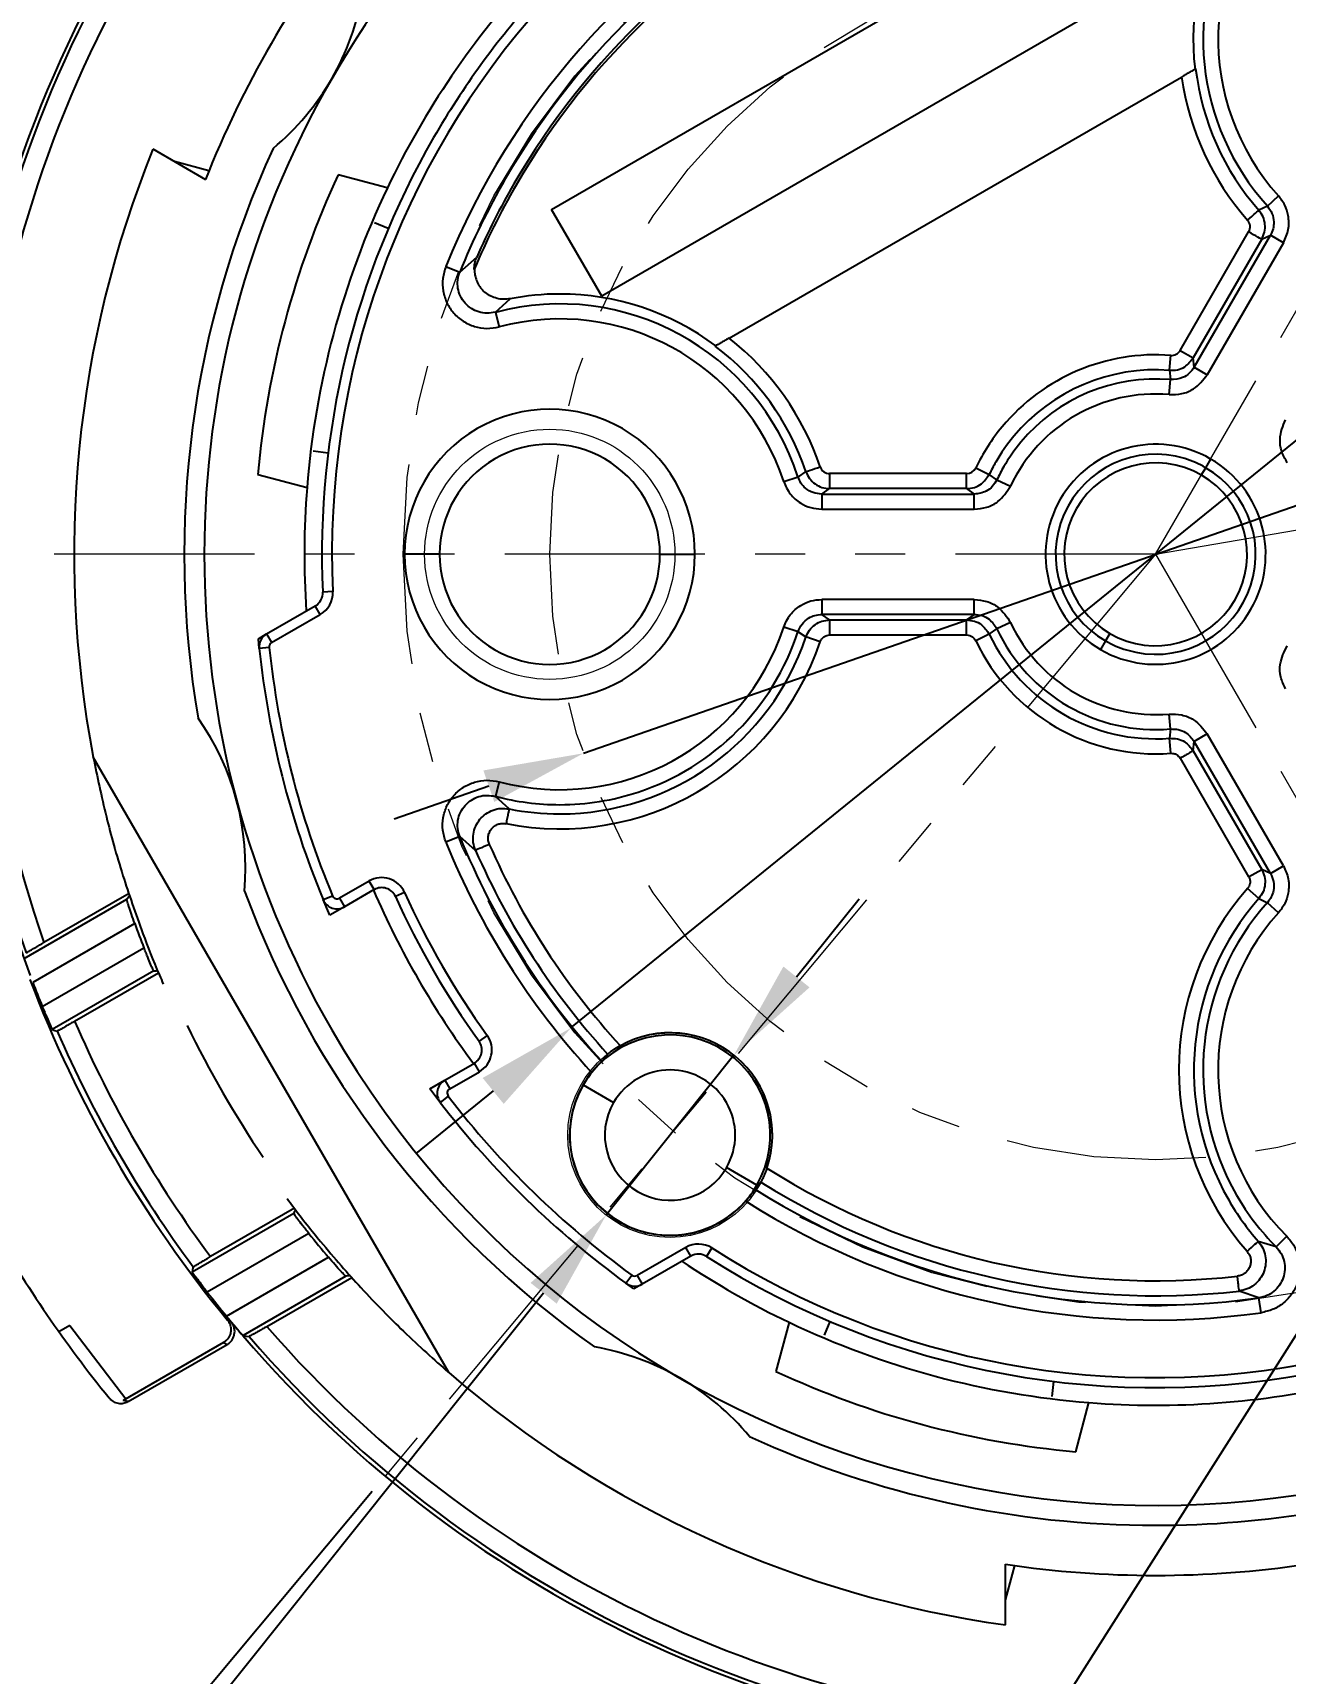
# Model space of a CAD drawing. Header units: millimetres. Extents: x 3975 to 4317, y 206 to 449.
# Drawn here: x 4228.3 to 4240.8, y 342.12 to 358.5 of the extents above; entities that cross this region are included whole.
import ezdxf

# ---------------------------------------------------------------- set-up
doc = ezdxf.new("R2010")
doc.units = ezdxf.units.MM
doc.linetypes.add('ACISOTGB', pattern=[9, 4, -1, 1, -1, 1, -1])
doc.layers.add('尺寸线', color=3, linetype='Continuous', lineweight=15)
doc.styles.add('BD-宋体', font='', dxfattribs={"height": 2})
doc.styles.add('VIEW 2.5', font='', dxfattribs={"height": 2.5})
doc.styles.get('BD-宋体').set_extended_font_data('SimSun')
doc.styles.get('VIEW 2.5').set_extended_font_data('SimSun')
doc.dimstyles.new('VIEW 2.5', dxfattribs={"dimtxt": 1, "dimasz": 1, "dimexe": 0.5, "dimexo": 0.2, "dimgap": 0.09, "dimtad": 1, "dimzin": 0, "dimdsep": 46, "dimtxsty": 'VIEW 2.5', "dimcen": 0.09, "dimclrd": 256, "dimclre": 256, "dimclrt": 256, "dimadec": 0, "dimazin": 0, "dimtp": 0.01, "dimtm": 0.01, "dimtfac": 0.6, "dimtmove": 0, "dimatfit": 0, "dimfxl": 1, "dimtolj": 1, "dimtzin": 0, "dimarcsym": 0})

# ---------------------------------------------------------------- blocks, each defined once
blk = doc.blocks.new('*D62')
at = {"layer": 'Defpoints', "color": 0, "transparency": 16777216}
for p in [(4235.3, 348.29), (4234.024, 346.692)]:
    blk.add_point(p, dxfattribs=at)
at = {"layer": '尺寸线', "lineweight": -2, "transparency": 16777216}
for p, q in [((4235.925, 349.071), (4236.549, 349.853)), ((4235.3, 348.29), (4234.024, 346.692)), ((4233.4, 345.911), (4182.184, 281.804))]:
    blk.add_line(p, q, dxfattribs=at)
at = {"layer": '尺寸线', "transparency": 16777216}
for points in [[(4235.794, 349.175), (4236.055, 348.967), (4235.3, 348.29)], [(4233.27, 346.015), (4233.53, 345.807), (4234.024, 346.692)]]:
    blk.add_solid(points, dxfattribs=at)
at = {"layer": '尺寸线', "transparency": 16777216, "insert": (4202.957, 307.807), "char_height": 2.5, "attachment_point": 5, "rotation": 51.3779, "style": 'VIEW 2.5'}
blk.add_mtext('\\A1;∅2.0%%P0.1 * 2\\P(Plastic pillars used for positioning)', dxfattribs=at)
blk = doc.blocks.new('*D63')
at = {"layer": 'Defpoints', "color": 0, "transparency": 16777216}
for p in [(4243.206, 349.109), (4241.866, 346.998)]:
    blk.add_point(p, dxfattribs=at)
at = {"layer": '尺寸线', "lineweight": -2, "transparency": 16777216}
for p, q in [((4243.741, 349.953), (4244.277, 350.798)), ((4243.206, 349.109), (4241.866, 346.998)), ((4241.331, 346.154), (4212.867, 301.295))]:
    blk.add_line(p, q, dxfattribs=at)
at = {"layer": '尺寸线', "transparency": 16777216}
for points in [[(4243.601, 350.043), (4243.882, 349.864), (4243.206, 349.109)], [(4241.19, 346.243), (4241.471, 346.064), (4241.866, 346.998)]]:
    blk.add_solid(points, dxfattribs=at)
at = {"layer": '尺寸线', "transparency": 16777216, "insert": (4221.014, 314.135), "char_height": 2, "attachment_point": 5, "rotation": 57.6042, "style": 'BD-宋体'}
blk.add_mtext('\\A1;∅2.50(screw hole) * 3\\P M2.5*5', dxfattribs=at)
blk = doc.blocks.new('*D64')
at = {"layer": 'Defpoints', "color": 0, "transparency": 16777216}
for p in [(4236.338, 371.287), (4247.756, 367.574), (4223.02, 353.293), (4239.511, 353.293), (4239.511, 353.293)]:
    blk.add_point(p, dxfattribs=at)
at = {"layer": '尺寸线', "lineweight": -2, "transparency": 16777216}
for p, q in [((4247.856, 367.748), (4248.897, 369.55)), ((4222.82, 353.293), (4220.739, 353.293))]:
    blk.add_line(p, q, dxfattribs=at)
blk.add_arc((4239.511, 353.293), 18.272, 63.1361, 176.8639, dxfattribs=at)
at = {"layer": '尺寸线', "transparency": 16777216}
for points in [[(4247.847, 369.74), (4247.688, 369.446), (4248.647, 369.117)], [(4221.433, 354.288), (4221.1, 354.297), (4221.239, 353.293)]]:
    blk.add_solid(points, dxfattribs=at)
at = {"layer": '尺寸线', "transparency": 16777216, "insert": (4229.705, 370.277), "char_height": 2.5, "attachment_point": 5, "rotation": 30, "style": 'VIEW 2.5'}
blk.add_mtext('\\A1;120°', dxfattribs=at)
blk = doc.blocks.new('*D65')
at = {"layer": 'Defpoints', "color": 0, "transparency": 16777216}
for p in [(4239.511, 353.293), (4239.511, 353.293), (4231.816, 344.085), (4247.756, 339.011), (4234.929, 337.915)]:
    blk.add_point(p, dxfattribs=at)
at = {"layer": '尺寸线', "lineweight": -2, "transparency": 16777216}
blk.add_line((4231.687, 343.932), (4228.9, 340.597), dxfattribs=at)
blk.add_arc((4239.511, 353.293), 16.047, 233.6838, 296.4288, dxfattribs=at)
at = {"layer": '尺寸线', "transparency": 16777216}
for points in [[(4229.905, 340.232), (4230.11, 340.494), (4229.221, 340.98)], [(4246.574, 339.07), (4246.732, 338.777), (4247.534, 339.396)]]:
    blk.add_solid(points, dxfattribs=at)
at = {"layer": '尺寸线', "transparency": 16777216, "insert": (4238.244, 338.641), "char_height": 2.5, "attachment_point": 5, "rotation": 355.0563, "style": 'VIEW 2.5'}
blk.add_mtext('\\A1;70°', dxfattribs=at)
blk = doc.blocks.new('*D66')
at = {"layer": 'Defpoints', "color": 0, "transparency": 16777216}
for p in [(4251.337, 355.326), (4239.511, 353.293), (4239.511, 353.293), (4252.369, 343.692), (4247.756, 339.011)]:
    blk.add_point(p, dxfattribs=at)
at = {"layer": '尺寸线', "lineweight": -2, "transparency": 16777216}
blk.add_line((4251.535, 355.36), (4255.818, 356.097), dxfattribs=at)
blk.add_arc((4239.511, 353.293), 16.047, 303.5712, 6.1851, dxfattribs=at)
at = {"layer": '尺寸线', "transparency": 16777216}
for points in [[(4255.299, 354.999), (4255.629, 355.045), (4255.325, 356.012)], [(4248.472, 339.781), (4248.297, 340.065), (4247.534, 339.396)]]:
    blk.add_solid(points, dxfattribs=at)
at = {"layer": '尺寸线', "transparency": 16777216, "insert": (4252.826, 347.049), "char_height": 2.5, "attachment_point": 5, "rotation": 64.8782, "style": 'VIEW 2.5'}
blk.add_mtext('\\A1;70°', dxfattribs=at)
blk = doc.blocks.new('*D67')
at = {"layer": 'Defpoints', "color": 0, "transparency": 16777216}
for p in [(4245.225, 355.281), (4233.797, 351.305)]:
    blk.add_point(p, dxfattribs=at)
at = {"layer": '尺寸线', "lineweight": -2, "transparency": 16777216}
for p, q in [((4246.17, 355.609), (4262.008, 361.119)), ((4233.797, 351.305), (4245.225, 355.281)), ((4232.852, 350.977), (4231.908, 350.648))]:
    blk.add_line(p, q, dxfattribs=at)
at = {"layer": '尺寸线', "transparency": 16777216}
for points in [[(4246.115, 355.767), (4246.224, 355.452), (4245.225, 355.281)], [(4232.798, 351.134), (4232.907, 350.819), (4233.797, 351.305)]]:
    blk.add_solid(points, dxfattribs=at)
at = {"layer": '尺寸线', "transparency": 16777216, "insert": (4256.279, 360.545), "char_height": 2.5, "attachment_point": 5, "rotation": 19.1817, "style": 'VIEW 2.5'}
blk.add_mtext('\\A1;∅12.10', dxfattribs=at)
blk = doc.blocks.new('*D68')
at = {"layer": 'Defpoints', "color": 0, "transparency": 16777216}
for p in [(4245.349, 358.023), (4233.673, 348.562)]:
    blk.add_point(p, dxfattribs=at)
at = {"layer": '尺寸线', "lineweight": -2, "transparency": 16777216}
for p, q in [((4246.126, 358.653), (4257.398, 367.786)), ((4233.673, 348.562), (4245.349, 358.023)), ((4232.896, 347.933), (4232.119, 347.303))]:
    blk.add_line(p, q, dxfattribs=at)
at = {"layer": '尺寸线', "transparency": 16777216}
for points in [[(4246.021, 358.783), (4246.231, 358.524), (4245.349, 358.023)], [(4232.791, 348.062), (4233.001, 347.803), (4233.673, 348.562)]]:
    blk.add_solid(points, dxfattribs=at)
at = {"layer": '尺寸线', "transparency": 16777216, "insert": (4252.22, 365.315), "char_height": 2.5, "attachment_point": 5, "rotation": 39.017, "style": 'VIEW 2.5'}
blk.add_mtext('\\A1;∅15.03', dxfattribs=at)

msp = doc.modelspace()

# ---------------------------------------------------------------- linework, layer by layer
at = {"color": 7, "linetype": 'Continuous', "lineweight": 25}
for p, q in [((4233.48, 356.739), (4239.542, 360.239)), ((4240.042, 359.373), (4233.98, 355.873)), ((4235.252, 355.453), (4239.77, 358.061)), ((4229.499, 357.342), (4230.024, 357.038)), ((4230.058, 357.125), (4229.713, 357.218)), ((4231.839, 356.953), (4231.349, 357.085)), ((4233.98, 355.873), (4233.48, 356.739)), ((4240.627, 356.772), (4240.541, 356.73)), ((4240.627, 356.772), (4240.738, 356.873)), ((4231.848, 356.546), (4231.711, 356.604)), ((4239.757, 355.33), (4240.44, 356.515)), ((4240.57, 356.44), (4239.886, 355.255)), ((4239.896, 355.162), (4240.657, 356.48)), ((4240.57, 356.44), (4240.657, 356.48)), ((4240.787, 356.405), (4240.657, 356.48)), ((4232.563, 356.113), (4232.732, 356.26)), ((4240.787, 356.405), (4240.026, 355.087)), ((4232.424, 356.169), (4232.563, 356.113)), ((4232.918, 355.711), (4233.064, 355.846)), ((4232.918, 355.71), (4232.956, 355.565)), ((4239.651, 355.131), (4239.662, 355.281)), ((4239.757, 355.33), (4239.886, 355.255)), ((4239.651, 355.131), (4239.659, 355.038)), ((4239.896, 355.162), (4239.886, 355.255)), ((4239.896, 355.162), (4240.026, 355.087)), ((4239.646, 354.889), (4239.659, 355.038)), ((4231.099, 354.326), (4231.248, 354.308)), ((4236.019, 354.119), (4235.94, 354.066)), ((4237.714, 354.156), (4237.849, 354.091)), ((4239.967, 354.083), (4240.011, 354.158)), ((4240.011, 354.158), (4240.061, 354.245)), ((4230.546, 354.09), (4231.037, 353.959)), ((4235.797, 354.02), (4235.94, 354.066)), ((4237.624, 354.099), (4236.256, 354.099)), ((4237.926, 354.037), (4237.849, 354.091)), ((4237.926, 354.037), (4238.062, 353.974)), ((4236.177, 353.894), (4236.256, 353.949)), ((4236.177, 353.894), (4236.177, 353.744)), ((4236.177, 353.894), (4237.7, 353.894)), ((4237.624, 353.949), (4236.256, 353.949)), ((4237.624, 353.949), (4237.7, 353.894)), ((4237.7, 353.744), (4237.7, 353.894)), ((4236.177, 353.744), (4237.7, 353.744)), ((4232.361, 353.293), (4232.011, 353.293)), ((4234.561, 353.293), (4234.911, 353.293)), ((4231.294, 352.92), (4231.195, 352.915)), ((4237.7, 352.842), (4236.177, 352.842)), ((4236.177, 352.842), (4236.177, 352.692)), ((4237.7, 352.692), (4237.7, 352.842)), ((4230.634, 352.498), (4231.12, 352.778)), ((4230.684, 352.412), (4231.17, 352.692)), ((4231.17, 352.692), (4231.12, 352.778)), ((4237.7, 352.692), (4236.177, 352.692)), ((4236.256, 352.637), (4236.177, 352.692)), ((4237.7, 352.692), (4237.624, 352.637)), ((4230.551, 352.45), (4230.634, 352.498)), ((4230.634, 352.498), (4230.684, 352.412)), ((4235.94, 352.519), (4235.797, 352.566)), ((4235.94, 352.519), (4236.019, 352.467)), ((4236.256, 352.637), (4237.624, 352.637)), ((4236.256, 352.637), (4236.256, 352.487)), ((4236.256, 352.487), (4237.624, 352.487)), ((4237.849, 352.495), (4237.714, 352.43)), ((4237.849, 352.495), (4237.926, 352.548)), ((4238.062, 352.612), (4237.926, 352.548)), ((4239.055, 352.502), (4239.011, 352.428)), ((4230.56, 352.353), (4230.551, 352.45)), ((4230.66, 352.363), (4230.56, 352.353)), ((4236.161, 352.419), (4236.019, 352.467)), ((4239.011, 352.428), (4238.961, 352.341)), ((4239.659, 351.548), (4239.646, 351.697)), ((4239.659, 351.548), (4239.651, 351.455)), ((4240.026, 351.499), (4239.896, 351.424)), ((4240.787, 350.181), (4240.026, 351.499)), ((4239.662, 351.305), (4239.651, 351.455)), ((4239.886, 351.331), (4239.896, 351.424)), ((4239.886, 351.331), (4240.57, 350.146)), ((4240.657, 350.106), (4239.896, 351.424)), ((4232.452, 345.119), (4228.903, 351.267)), ((4239.756, 351.255), (4240.44, 350.071)), ((4232.956, 351.021), (4232.918, 350.876)), ((4233.054, 350.749), (4232.918, 350.875)), ((4232.563, 350.473), (4232.424, 350.417)), ((4232.72, 350.335), (4232.562, 350.473)), ((4240.657, 350.106), (4240.787, 350.181)), ((4231.658, 350.029), (4231.362, 349.858)), ((4231.708, 349.943), (4231.658, 350.029)), ((4240.44, 350.071), (4240.57, 350.146)), ((4240.657, 350.106), (4240.57, 350.146)), ((4229.26, 349.906), (4228.409, 349.415)), ((4229.237, 349.847), (4229.266, 349.886)), ((4231.198, 349.844), (4231.29, 349.882)), ((4231.362, 349.858), (4231.412, 349.771)), ((4231.708, 349.943), (4231.412, 349.771)), ((4232.011, 349.916), (4231.92, 349.875)), ((4240.541, 349.856), (4240.429, 349.955)), ((4240.541, 349.856), (4240.627, 349.813)), ((4228.213, 349.255), (4229.237, 349.847)), ((4231.265, 349.687), (4231.198, 349.844)), ((4231.412, 349.771), (4231.265, 349.687)), ((4240.738, 349.713), (4240.627, 349.813)), ((4229.317, 349.604), (4228.299, 349.016)), ((4228.393, 348.777), (4229.408, 349.363)), ((4229.506, 349.131), (4228.492, 348.545)), ((4228.716, 348.628), (4229.554, 349.112)), ((4232.836, 348.487), (4232.755, 348.428)), ((4233.981, 348.228), (4234.039, 348.301)), ((4232.412, 348.039), (4232.708, 348.211)), ((4232.462, 347.953), (4232.758, 348.124)), ((4232.758, 348.124), (4232.708, 348.211)), ((4232.265, 347.955), (4232.412, 348.039)), ((4232.368, 347.818), (4232.265, 347.955)), ((4232.412, 348.039), (4232.462, 347.953)), ((4233.796, 347.992), (4233.793, 347.993)), ((4233.796, 347.992), (4234.099, 347.817)), ((4232.447, 347.879), (4232.368, 347.818)), ((4235.529, 346.991), (4235.226, 347.166)), ((4235.529, 346.991), (4235.539, 346.985)), ((4235.57, 347.022), (4235.539, 346.985)), ((4230.911, 346.76), (4230.074, 346.277)), ((4229.89, 346.124), (4230.904, 346.71)), ((4231.056, 346.509), (4230.041, 345.923)), ((4240.714, 346.374), (4240.536, 346.429)), ((4240.714, 346.374), (4240.82, 346.48)), ((4230.233, 345.682), (4231.252, 346.271)), ((4234.82, 346.37), (4234.334, 346.09)), ((4234.87, 346.283), (4234.384, 346.003)), ((4234.87, 346.283), (4234.82, 346.37)), ((4235.079, 346.364), (4235.026, 346.28)), ((4234.221, 346.012), (4234.28, 346.092)), ((4234.334, 346.09), (4234.384, 346.003)), ((4231.423, 346.081), (4230.398, 345.489)), ((4230.635, 345.579), (4231.485, 346.07)), ((4234.301, 345.955), (4234.221, 346.012)), ((4234.384, 346.003), (4234.301, 345.955)), ((4240.543, 345.866), (4240.345, 345.933)), ((4240.564, 345.717), (4240.543, 345.866)), ((4230.28, 345.626), (4230.243, 345.643)), ((4235.851, 345.621), (4235.719, 345.131)), ((4236.258, 345.63), (4236.2, 345.493)), ((4228.669, 345.59), (4228.56, 345.527)), ((4228.669, 345.59), (4229.229, 344.856)), ((4230.395, 345.489), (4230.398, 345.489)), ((4230.398, 345.489), (4230.398, 345.489)), ((4230.202, 345.418), (4229.2, 344.84)), ((4229.252, 344.83), (4230.24, 345.4)), ((4230.202, 345.418), (4230.24, 345.4)), ((4238.478, 344.881), (4238.496, 345.03)), ((4229.252, 344.83), (4229.2, 344.84)), ((4238.714, 344.328), (4238.845, 344.819)), ((4238.011, 342.598), (4238.011, 343.204)), ((4238.011, 342.845), (4238.104, 343.191))]:
    msp.add_line(p, q, dxfattribs=at)
at = {"color": 7, "linetype": 'Continuous', "lineweight": 25, "flags": 128}
for points in [[(4240.429, 356.631), (4240.451, 356.65), (4240.472, 356.669), (4240.491, 356.686), (4240.508, 356.701), (4240.522, 356.713), (4240.532, 356.722), (4240.539, 356.728), (4240.541, 356.73)], [(4240.57, 356.44), (4240.568, 356.441), (4240.56, 356.446), (4240.548, 356.452), (4240.532, 356.462), (4240.512, 356.473), (4240.49, 356.486), (4240.466, 356.5), (4240.44, 356.515)], [(4236.019, 354.119), (4236.022, 354.12), (4236.03, 354.123), (4236.044, 354.128), (4236.061, 354.133), (4236.083, 354.141), (4236.107, 354.149), (4236.134, 354.158), (4236.161, 354.167)], [(4236.256, 354.099), (4236.256, 354.07), (4236.256, 354.042), (4236.256, 354.016), (4236.256, 353.993), (4236.256, 353.974), (4236.256, 353.961), (4236.256, 353.952), (4236.256, 353.949)], [(4237.624, 353.949), (4237.624, 353.952), (4237.624, 353.961), (4237.624, 353.975), (4237.624, 353.993), (4237.624, 354.016), (4237.624, 354.042), (4237.624, 354.07), (4237.624, 354.099)], [(4237.624, 352.487), (4237.624, 352.516), (4237.624, 352.544), (4237.624, 352.57), (4237.624, 352.593), (4237.624, 352.611), (4237.624, 352.625), (4237.624, 352.634), (4237.624, 352.637)], [(4232.858, 350.395), (4232.831, 350.384), (4232.806, 350.373), (4232.782, 350.362), (4232.761, 350.353), (4232.744, 350.346), (4232.731, 350.34), (4232.723, 350.337), (4232.72, 350.336)], [(4229.506, 349.131), (4229.521, 349.131), (4229.534, 349.132)], [(4228.492, 348.545), (4228.52, 348.536), (4228.541, 348.529)], [(4235.539, 346.985), (4235.522, 346.966), (4235.509, 346.952)], [(4230.919, 346.733), (4230.91, 346.72), (4230.904, 346.71)], [(4240.424, 346.33), (4240.446, 346.35), (4240.467, 346.368), (4240.486, 346.385), (4240.503, 346.4), (4240.517, 346.412), (4240.528, 346.422), (4240.534, 346.427), (4240.537, 346.429)], [(4229.901, 346.175), (4229.895, 346.146), (4229.89, 346.124)], [(4231.472, 346.086), (4231.467, 346.085), (4231.423, 346.081)], [(4230.398, 345.489), (4230.431, 345.483), (4230.458, 345.479)]]:
    msp.add_lwpolyline(points, dxfattribs=at)
at = {"color": 7, "linetype": 'Continuous', "lineweight": 25}
for centre, radius, start, end in [((4239.511, 353.293), 25.543, 345.4723, 165.4723), ((4239.511, 353.293), 25.25, 90, 180), ((4239.511, 353.293), 25.25, 0, 90), ((4239.511, 353.293), 25.183, 90, 179.6505), ((4239.511, 353.293), 25.183, 0, 90), ((4239.511, 353.293), 24.633, 0, 180), ((4239.511, 353.293), 12, 99.7137, 200.5255), ((4239.511, 353.293), 11.759, 100.9927, 199.2554), ((4239.511, 353.293), 9.5, 30, 210), ((4239.511, 353.293), 7.649, 82.0894, 157.9106), ((4239.511, 353.293), 7.499, 82.0894, 150), ((4239.511, 353.293), 7.4, 83.6382, 150), ((4239.511, 353.293), 7.375, 82.6945, 150), ((4242.486, 358.446), 2.351, 135.0997, 221.9874), ((4239.511, 353.293), 25.843, 165.4723, 345.4723), ((4239.511, 353.293), 25.543, 165.4723, 345.4723), ((4242.486, 358.446), 2.6, 150, 186.7833), ((4242.486, 358.446), 2.501, 150, 221.9874), ((4239.511, 353.293), 10.2, 141.5435, 158.4565), ((4239.511, 353.293), 11.959, 150.2065, 199.4456), ((4239.511, 353.293), 8.5, 137.1046, 154.4932), ((4229.032, 359.343), 2.6, 309.8793, 350.1207), ((4239.511, 353.293), 8.225, 138.0432, 182.6015), ((4239.511, 353.293), 8.325, 138.0432, 149.9992), ((4242.486, 358.446), 2.743, 188.0606, 221.4191), ((4242.486, 358.446), 2.593, 186.7193, 221.4191), ((4239.511, 353.293), 9.5, 210, 30), ((4239.511, 353.293), 8.325, 149.9992, 182.6015), ((4239.511, 353.293), 10.8, 157.9836, 190.8119), ((4239.511, 353.293), 9.7, 155.2905, 189.7095), ((4239.511, 353.293), 9, 155.083, 174.917), ((4239.511, 353.293), 8.5, 154.4932, 175.5068), ((4239.511, 353.293), 7.499, 150, 157.9106), ((4239.511, 353.293), 7.375, 150, 157.3055), ((4239.511, 353.293), 7.4, 150, 156.3618), ((4240.354, 356.565), 0.1, 329.9992, 41.4188), ((4233.561, 353.293), 2.501, 18.0126, 104.9003), ((4233.561, 353.293), 2.6, 90, 101.0116), ((4233.561, 353.293), 2.6, 53.2167, 90), ((4233.561, 353.293), 2.351, 18.0126, 104.9003), ((4233.561, 353.293), 2.743, 18.5809, 51.9394), ((4233.561, 353.293), 2.593, 18.5809, 53.2807), ((4239.511, 353.293), 1.993, 85.6457, 140.2487), ((4239.67, 355.38), 0.1, 265.646, 330.0006), ((4239.511, 353.293), 1.843, 85.6457, 140.2487), ((4239.511, 353.293), 1.751, 85.1577, 140.2487), ((4239.511, 353.293), 1.601, 85.1577, 154.8423), ((4233.461, 353.293), 1.45, 60, 180), ((4233.461, 353.293), 1.45, 360, 60), ((4239.511, 353.293), 1.993, 140.2487, 154.3543), ((4239.511, 353.293), 1.843, 140.2487, 150), ((4233.461, 353.293), 1.1, 60, 180), ((4239.511, 353.293), 1.751, 140.2487, 150), ((4239.511, 353.293), 1.099, 60, 240), ((4239.511, 353.293), 0.999, 73.0865, 240), ((4233.461, 353.293), 1.1, 360, 60), ((4236.256, 354.199), 0.1, 198.5813, 270.0007), ((4237.624, 354.199), 0.1, 269.9995, 334.354), ((4239.511, 353.293), 1.843, 150, 154.3543), ((4239.511, 353.293), 1.751, 150, 154.8423), ((4239.511, 353.293), 0.913, 60, 240), ((4239.511, 353.293), 1.099, 240, 60), ((4239.511, 353.293), 0.999, 253.0865, 60), ((4239.511, 353.293), 0.999, 60, 73.0865), ((4239.511, 353.293), 8.5, 175.5068, 183.821), ((4239.511, 353.293), 0.913, 240, 60), ((4239.511, 353.293), 25.25, 180, 270), ((4239.511, 353.293), 25.183, 180, 0), ((4239.511, 353.293), 24.633, 180, 0), ((4233.461, 353.293), 1.45, 180, 240), ((4233.461, 353.293), 1.1, 180, 240), ((4233.461, 353.293), 1.45, 240, 360), ((4233.461, 353.293), 1.1, 240, 360), ((4239.511, 353.293), 25.25, 270, 0), ((4231.045, 352.908), 0.15, 300, 2.6015), ((4231.045, 352.908), 0.25, 300, 2.6015), ((4230.709, 352.368), 0.15, 120, 185.9973), ((4233.561, 353.293), 2.351, 255.0997, 341.9874), ((4233.561, 353.293), 2.501, 288.2755, 341.9874), ((4239.511, 353.293), 1.843, 205.6457, 274.3543), ((4239.511, 353.293), 1.751, 205.1577, 274.8423), ((4239.511, 353.293), 1.601, 205.1577, 274.8423), ((4239.511, 353.293), 9, 185.9973, 202.5337), ((4230.709, 352.368), 0.05, 120, 185.9973), ((4239.511, 353.293), 8.9, 185.9973, 202.5337), ((4233.561, 353.293), 2.743, 258.7284, 341.4191), ((4233.561, 353.293), 2.593, 270, 341.4191), ((4239.511, 353.293), 1.993, 205.6457, 274.3543), ((4239.511, 353.293), 0.999, 240, 253.0865), ((4227.823, 350.161), 2.6, 354.8793, 35.1207), ((4233.561, 353.293), 2.501, 255.0997, 270), ((4233.561, 353.293), 2.501, 270, 288.2755), ((4233.561, 353.293), 2.593, 258.7284, 270), ((4239.511, 353.293), 7.649, 202.0895, 222.5755), ((4239.511, 353.293), 7.499, 202.0894, 222.484), ((4239.511, 353.293), 7.257, 203.5335, 222.5574), ((4239.511, 353.293), 7.407, 203.5335, 222.3705), ((4231.783, 349.813), 0.25, 24.2438, 120), ((4239.511, 353.293), 9.7, 200.2905, 234.7095), ((4231.337, 349.901), 0.05, 202.5337, 300), ((4239.511, 353.293), 8.5, 203.2437, 216.7563), ((4231.783, 349.813), 0.15, 24.2438, 120), ((4239.511, 353.293), 8.325, 204.2438, 215.7562), ((4239.511, 353.293), 8.225, 204.2438, 215.7562), ((4242.486, 348.14), 2.743, 138.5809, 221.2715), ((4242.486, 348.14), 2.593, 138.5811, 210), ((4231.337, 349.901), 0.15, 202.5337, 300), ((4242.486, 348.14), 2.501, 138.0126, 210), ((4242.486, 348.14), 2.351, 138.0126, 224.9003), ((4239.511, 353.293), 10.841, 199.8941, 201.2568), ((4239.511, 353.293), 12.017, 200.7036, 219.5351), ((4239.511, 353.293), 12, 200.8793, 202.1073), ((4239.511, 353.293), 11.759, 203.3702, 216.6298), ((4239.511, 353.293), 10.756, 205.9478, 214.0522), ((4239.511, 353.293), 11.959, 203.4732, 216.5268), ((4232.633, 348.341), 0.15, 300, 35.7562), ((4232.633, 348.341), 0.25, 300, 35.7562), ((4234.662, 347.491), 1.001, 330, 141.2874), ((4234.662, 347.491), 1.022, 341.1762, 119.049), ((4234.662, 347.491), 1.003, 141.3419, 150), ((4234.662, 347.491), 1.001, 141.2874, 150), ((4234.662, 347.491), 0.651, 330, 150), ((4232.487, 347.91), 0.15, 120.0054, 217.4663), ((4232.487, 347.91), 0.05, 120, 217.4663), ((4234.662, 347.491), 1.003, 150, 318.8833), ((4234.662, 347.491), 1.001, 150, 321.2451), ((4239.511, 353.293), 9, 217.4663, 234.0027), ((4239.511, 353.293), 8.9, 217.4663, 234.0027), ((4234.662, 347.491), 0.651, 150, 330), ((4239.511, 353.293), 7.257, 237.6678, 276.4665), ((4234.662, 347.491), 1.001, 321.2451, 330), ((4239.511, 353.293), 7.499, 237.7412, 277.9106), ((4239.511, 353.293), 7.407, 237.8547, 276.4665), ((4239.511, 353.293), 7.649, 237.6496, 277.9105), ((4242.486, 348.14), 2.593, 210, 221.2716), ((4242.486, 348.14), 2.501, 210, 224.9003), ((4239.511, 353.293), 13.425, 210, 218.8832), ((4239.511, 353.293), 10.841, 218.7432, 220.3745), ((4234.945, 346.153), 0.25, 57.3985, 120), ((4234.945, 346.153), 0.15, 57.3985, 120), ((4239.511, 353.293), 8.325, 237.3985, 281.7789), ((4239.511, 353.293), 8.225, 237.3985, 281.7789), ((4234.309, 346.133), 0.05, 234.0027, 300), ((4239.511, 353.293), 8.5, 236.179, 244.4932), ((4239.511, 353.293), 12, 217.8927, 219.3625), ((4234.309, 346.133), 0.15, 234.0027, 300), ((4239.511, 353.293), 12, 219.7137, 220.564), ((4239.511, 353.293), 11.759, 220.9927, 319.2554), ((4239.511, 353.293), 8.5, 244.4932, 265.5068), ((4239.511, 353.293), 12, 270, 320.5255), ((4239.511, 353.293), 12, 220.564, 270), ((4239.511, 353.293), 11.959, 220.7982, 270), ((4239.511, 353.293), 11.959, 270, 319.4456), ((4233.461, 342.814), 2.6, 39.8793, 80.1207), ((4239.511, 353.293), 10.8, 229.1881, 262.0164), ((4239.511, 353.293), 9, 245.083, 264.917), ((4239.511, 353.293), 8.5, 265.5068, 282.8954), ((4239.511, 353.293), 9.7, 245.2905, 270), ((4239.511, 353.293), 9.7, 270, 279.7095), ((4239.511, 353.293), 10.2, 261.5435, 278.4565)]:
    msp.add_arc(centre, radius, start, end, dxfattribs=at)
for points, knots in [([(4239.91, 358.142), (4239.908, 358.141), (4239.904, 358.139), (4239.876, 358.122), (4239.841, 358.102), (4239.806, 358.082), (4239.782, 358.068), (4239.77, 358.061)], [0, 0, 0, 0, 0.221097, 0.464705, 0.670324, 0.819655, 1, 1, 1, 1]), ([(4240.627, 356.772), (4240.644, 356.749), (4240.679, 356.701), (4240.694, 356.619), (4240.687, 356.543), (4240.667, 356.501), (4240.657, 356.48)], [0, 0, 0, 0, 0.27975, 0.559475, 0.779698, 1, 1, 1, 1]), ([(4240.787, 356.405), (4240.807, 356.448), (4240.845, 356.535), (4240.842, 356.668), (4240.806, 356.784), (4240.761, 356.843), (4240.738, 356.873)], [0, 0, 0, 0, 0.280806, 0.559268, 0.778147, 1, 1, 1, 1]), ([(4232.424, 356.169), (4232.411, 356.129), (4232.386, 356.05), (4232.392, 355.923), (4232.429, 355.803), (4232.499, 355.699), (4232.594, 355.617), (4232.708, 355.564), (4232.833, 355.543), (4232.915, 355.558), (4232.956, 355.565)], [0, 0, 0, 0, 0.12548, 0.250547, 0.375344, 0.500013, 0.624681, 0.749474, 0.874534, 1, 1, 1, 1]), ([(4232.918, 355.711), (4232.89, 355.706), (4232.835, 355.696), (4232.752, 355.71), (4232.676, 355.745), (4232.612, 355.8), (4232.566, 355.87), (4232.541, 355.95), (4232.538, 356.034), (4232.554, 356.087), (4232.562, 356.113)], [0, 0, 0, 0, 0.1257296, 0.2512404, 0.3765374, 0.5016259, 0.6265111, 0.7511983, 0.8756928, 1, 1, 1, 1]), ([(4232.709, 356.153), (4232.709, 356.152), (4232.709, 356.148), (4232.708, 356.126), (4232.711, 356.103), (4232.713, 356.086)], [0, 0, 0, 0, 0.18886, 0.42197, 1, 1, 1, 1]), ([(4232.713, 356.086), (4232.716, 356.071), (4232.723, 356.04), (4232.746, 355.991), (4232.777, 355.944), (4232.804, 355.919), (4232.818, 355.907)], [0, 0, 0, 0, 0.2474649, 0.5006417, 0.7534535, 1, 1, 1, 1]), ([(4235.252, 355.453), (4235.24, 355.446), (4235.218, 355.433), (4235.183, 355.413), (4235.155, 355.397), (4235.134, 355.385), (4235.121, 355.377), (4235.113, 355.373), (4235.112, 355.372), (4235.112, 355.372)], [0, 0, 0, 0, 0.174825, 0.319204, 0.516633, 0.647332, 0.771053, 0.888391, 1, 1, 1, 1]), ([(4239.651, 355.131), (4239.677, 355.131), (4239.73, 355.132), (4239.819, 355.169), (4239.861, 355.223), (4239.886, 355.255)], [0, 0, 0, 0, 0.281067, 0.561398, 1, 1, 1, 1]), ([(4239.896, 355.162), (4239.881, 355.141), (4239.85, 355.098), (4239.769, 355.045), (4239.701, 355.041), (4239.659, 355.038)], [0, 0, 0, 0, 0.280753, 0.561477, 1, 1, 1, 1]), ([(4239.646, 354.889), (4239.689, 354.889), (4239.773, 354.89), (4239.917, 354.949), (4239.985, 355.035), (4240.026, 355.087)], [0, 0, 0, 0, 0.28162, 0.561338, 1, 1, 1, 1]), ([(4240.825, 354.208), (4240.805, 354.245), (4240.763, 354.318), (4240.742, 354.472), (4240.782, 354.574), (4240.807, 354.636)], [0, 0, 0, 0, 0.2803743, 0.5618209, 1, 1, 1, 1]), ([(4235.797, 354.02), (4235.816, 353.977), (4235.854, 353.89), (4235.956, 353.804), (4236.066, 353.753), (4236.14, 353.747), (4236.177, 353.744)], [0, 0, 0, 0, 0.280806, 0.559268, 0.778147, 1, 1, 1, 1]), ([(4236.177, 353.894), (4236.148, 353.897), (4236.089, 353.903), (4236.018, 353.946), (4235.966, 354.002), (4235.949, 354.045), (4235.94, 354.066)], [0, 0, 0, 0, 0.2797475, 0.559482, 0.7797083, 1, 1, 1, 1]), ([(4237.624, 353.949), (4237.65, 353.951), (4237.702, 353.956), (4237.788, 354), (4237.826, 354.056), (4237.849, 354.091)], [0, 0, 0, 0, 0.281053, 0.561391, 1, 1, 1, 1]), ([(4237.926, 354.037), (4237.912, 354.015), (4237.885, 353.969), (4237.809, 353.91), (4237.741, 353.9), (4237.7, 353.894)], [0, 0, 0, 0, 0.280738, 0.56147, 1, 1, 1, 1]), ([(4237.7, 353.744), (4237.742, 353.748), (4237.826, 353.756), (4237.964, 353.826), (4238.025, 353.918), (4238.062, 353.974)], [0, 0, 0, 0, 0.28162, 0.561338, 1, 1, 1, 1]), ([(4235.797, 352.566), (4235.816, 352.609), (4235.854, 352.695), (4235.956, 352.782), (4236.067, 352.833), (4236.141, 352.839), (4236.177, 352.842)], [0, 0, 0, 0, 0.279273, 0.559654, 0.77956, 1, 1, 1, 1]), ([(4237.7, 352.842), (4237.742, 352.838), (4237.826, 352.83), (4237.964, 352.76), (4238.025, 352.668), (4238.062, 352.612)], [0, 0, 0, 0, 0.280053, 0.561937, 1, 1, 1, 1]), ([(4235.94, 352.519), (4235.952, 352.546), (4235.975, 352.6), (4236.039, 352.655), (4236.108, 352.687), (4236.154, 352.69), (4236.177, 352.692)], [0, 0, 0, 0, 0.279816, 0.559541, 0.779758, 1, 1, 1, 1]), ([(4237.7, 352.692), (4237.726, 352.69), (4237.778, 352.685), (4237.865, 352.641), (4237.903, 352.583), (4237.926, 352.548)], [0, 0, 0, 0, 0.280871, 0.561535, 1, 1, 1, 1]), ([(4236.161, 352.419), (4236.166, 352.429), (4236.176, 352.451), (4236.201, 352.472), (4236.229, 352.485), (4236.247, 352.486), (4236.256, 352.487)], [0, 0, 0, 0, 0.280069, 0.559854, 0.779983, 1, 1, 1, 1]), ([(4237.624, 352.637), (4237.65, 352.634), (4237.702, 352.63), (4237.788, 352.586), (4237.826, 352.53), (4237.849, 352.495)], [0, 0, 0, 0, 0.280471, 0.56143, 1, 1, 1, 1]), ([(4237.624, 352.487), (4237.634, 352.486), (4237.655, 352.484), (4237.69, 352.467), (4237.705, 352.444), (4237.714, 352.43)], [0, 0, 0, 0, 0.282303, 0.562216, 1, 1, 1, 1]), ([(4240.807, 351.95), (4240.79, 351.988), (4240.754, 352.065), (4240.746, 352.22), (4240.795, 352.318), (4240.825, 352.378)], [0, 0, 0, 0, 0.280053, 0.561937, 1, 1, 1, 1]), ([(4239.646, 351.697), (4239.688, 351.697), (4239.773, 351.696), (4239.917, 351.637), (4239.985, 351.551), (4240.026, 351.499)], [0, 0, 0, 0, 0.280374, 0.561821, 1, 1, 1, 1]), ([(4239.659, 351.548), (4239.685, 351.548), (4239.738, 351.547), (4239.828, 351.51), (4239.871, 351.457), (4239.896, 351.424)], [0, 0, 0, 0, 0.280748, 0.56143, 1, 1, 1, 1]), ([(4239.651, 351.455), (4239.677, 351.454), (4239.73, 351.453), (4239.819, 351.417), (4239.861, 351.363), (4239.886, 351.331)], [0, 0, 0, 0, 0.280224, 0.56128, 1, 1, 1, 1]), ([(4228.903, 351.267), (4228.943, 351.073), (4229.017, 350.712), (4229.179, 350.125), (4229.365, 349.585), (4229.507, 349.212), (4229.589, 349.03), (4229.602, 349)], [0, 0, 0, 0, 0.314364, 0.587078, 0.82151, 0.970773, 1, 1, 1, 1]), ([(4239.662, 351.305), (4239.673, 351.305), (4239.694, 351.305), (4239.729, 351.29), (4239.746, 351.269), (4239.756, 351.255)], [0, 0, 0, 0, 0.2822462, 0.5619277, 1, 1, 1, 1]), ([(4232.424, 350.417), (4232.411, 350.456), (4232.386, 350.536), (4232.392, 350.662), (4232.429, 350.782), (4232.499, 350.887), (4232.594, 350.969), (4232.709, 351.022), (4232.833, 351.043), (4232.915, 351.028), (4232.956, 351.021)], [0, 0, 0, 0, 0.12491, 0.249884, 0.374905, 0.499953, 0.625008, 0.750048, 0.875053, 1, 1, 1, 1]), ([(4232.562, 350.473), (4232.554, 350.499), (4232.538, 350.552), (4232.541, 350.636), (4232.566, 350.716), (4232.612, 350.786), (4232.676, 350.841), (4232.752, 350.876), (4232.835, 350.89), (4232.89, 350.88), (4232.918, 350.875)], [0, 0, 0, 0, 0.124369, 0.248908, 0.373622, 0.498516, 0.623595, 0.748866, 0.874332, 1, 1, 1, 1]), ([(4232.72, 350.335), (4232.711, 350.362), (4232.693, 350.414), (4232.695, 350.498), (4232.718, 350.577), (4232.761, 350.648), (4232.821, 350.704), (4232.894, 350.741), (4232.974, 350.759), (4233.027, 350.752), (4233.054, 350.749)], [0, 0, 0, 0, 0.126955, 0.25335, 0.379186, 0.504464, 0.629183, 0.753345, 0.876951, 1, 1, 1, 1]), ([(4232.858, 350.395), (4232.853, 350.409), (4232.844, 350.434), (4232.845, 350.476), (4232.856, 350.515), (4232.877, 350.551), (4232.907, 350.579), (4232.943, 350.598), (4232.984, 350.607), (4233.011, 350.604), (4233.025, 350.602)], [0, 0, 0, 0, 0.126365, 0.250701, 0.37569, 0.500097, 0.624477, 0.7496, 0.87374, 1, 1, 1, 1]), ([(4240.787, 350.181), (4240.807, 350.138), (4240.845, 350.052), (4240.842, 349.918), (4240.806, 349.801), (4240.761, 349.742), (4240.738, 349.713)], [0, 0, 0, 0, 0.27936, 0.559731, 0.779599, 1, 1, 1, 1]), ([(4240.44, 350.071), (4240.445, 350.06), (4240.455, 350.039), (4240.454, 350.006), (4240.445, 349.977), (4240.434, 349.962), (4240.429, 349.955)], [0, 0, 0, 0, 0.280049, 0.559822, 0.779936, 1, 1, 1, 1]), ([(4240.657, 350.106), (4240.67, 350.079), (4240.694, 350.025), (4240.692, 349.941), (4240.669, 349.868), (4240.641, 349.832), (4240.627, 349.813)], [0, 0, 0, 0, 0.279802, 0.559536, 0.779757, 1, 1, 1, 1]), ([(4229.317, 349.604), (4229.306, 349.636), (4229.284, 349.698), (4229.261, 349.767), (4229.248, 349.807), (4229.239, 349.837), (4229.238, 349.843), (4229.237, 349.847)], [0, 0, 0, 0, 0.255145, 0.50579, 0.638564, 0.765282, 1, 1, 1, 1]), ([(4228.234, 349.312), (4228.236, 349.313), (4228.24, 349.316), (4228.262, 349.329), (4228.289, 349.345), (4228.325, 349.366), (4228.368, 349.391), (4228.395, 349.407), (4228.409, 349.415)], [0, 0, 0, 0, 0.240075, 0.366494, 0.496959, 0.706578, 0.842912, 1, 1, 1, 1]), ([(4229.506, 349.131), (4229.504, 349.134), (4229.5, 349.141), (4229.477, 349.193), (4229.451, 349.255), (4229.428, 349.313), (4229.415, 349.346), (4229.408, 349.363)], [0, 0, 0, 0, 0.246473, 0.496065, 0.728216, 0.85926, 1, 1, 1, 1]), ([(4228.393, 348.777), (4228.4, 348.76), (4228.414, 348.727), (4228.438, 348.669), (4228.464, 348.608), (4228.487, 348.556), (4228.491, 348.549), (4228.492, 348.545)], [0, 0, 0, 0, 0.142202, 0.273634, 0.50332, 0.754144, 1, 1, 1, 1]), ([(4228.716, 348.628), (4228.703, 348.621), (4228.677, 348.606), (4228.634, 348.581), (4228.588, 348.555), (4228.55, 348.533), (4228.544, 348.531), (4228.541, 348.529)], [0, 0, 0, 0, 0.149192, 0.283379, 0.505872, 0.757894, 1, 1, 1, 1]), ([(4234.039, 348.301), (4234.04, 348.302), (4234.041, 348.303), (4234.05, 348.31), (4234.063, 348.319), (4234.085, 348.335), (4234.119, 348.358), (4234.151, 348.376), (4234.166, 348.385)], [0, 0, 0, 0, 0.1410482, 0.2773939, 0.4091194, 0.5363147, 0.7764461, 1, 1, 1, 1]), ([(4233.879, 348.118), (4233.891, 348.133), (4233.915, 348.162), (4233.947, 348.196), (4233.968, 348.216), (4233.979, 348.226), (4233.98, 348.228), (4233.981, 348.228)], [0, 0, 0, 0, 0.240112, 0.489649, 0.692028, 0.832919, 1, 1, 1, 1]), ([(4235.63, 347.161), (4235.624, 347.145), (4235.611, 347.111), (4235.595, 347.073), (4235.583, 347.049), (4235.576, 347.034), (4235.571, 347.024), (4235.571, 347.022), (4235.57, 347.022)], [0, 0, 0, 0, 0.223554, 0.463685, 0.590881, 0.722606, 0.858952, 1, 1, 1, 1]), ([(4235.509, 346.952), (4235.508, 346.951), (4235.507, 346.949), (4235.499, 346.937), (4235.487, 346.919), (4235.471, 346.897), (4235.45, 346.869), (4235.431, 346.846), (4235.418, 346.831)], [0, 0, 0, 0, 0.1617325, 0.2980529, 0.4937036, 0.6250123, 0.7532845, 1, 1, 1, 1]), ([(4230.839, 346.858), (4230.858, 346.832), (4230.975, 346.67), (4231.227, 346.36), (4231.602, 345.929), (4232.029, 345.496), (4232.305, 345.25), (4232.452, 345.119)], [0, 0, 0, 0, 0.0291054, 0.1784913, 0.4128317, 0.6855446, 1, 1, 1, 1]), ([(4231.056, 346.509), (4231.044, 346.523), (4231.022, 346.551), (4230.984, 346.6), (4230.943, 346.654), (4230.91, 346.699), (4230.906, 346.706), (4230.904, 346.71)], [0, 0, 0, 0, 0.141004, 0.272305, 0.504947, 0.753992, 1, 1, 1, 1]), ([(4240.536, 346.429), (4240.553, 346.408), (4240.585, 346.364), (4240.609, 346.286), (4240.613, 346.205), (4240.595, 346.124), (4240.556, 346.052), (4240.498, 345.993), (4240.427, 345.949), (4240.372, 345.939), (4240.345, 345.933)], [0, 0, 0, 0, 0.123137, 0.246805, 0.371005, 0.495737, 0.621002, 0.7468, 0.873133, 1, 1, 1, 1]), ([(4240.82, 346.48), (4240.847, 346.449), (4240.901, 346.385), (4240.945, 346.266), (4240.957, 346.141), (4240.934, 346.017), (4240.878, 345.905), (4240.793, 345.812), (4240.686, 345.744), (4240.604, 345.726), (4240.564, 345.717)], [0, 0, 0, 0, 0.124892, 0.249867, 0.374897, 0.499958, 0.625024, 0.750069, 0.875068, 1, 1, 1, 1]), ([(4229.901, 346.175), (4229.903, 346.176), (4229.907, 346.179), (4229.929, 346.192), (4229.956, 346.208), (4229.993, 346.23), (4230.035, 346.254), (4230.061, 346.269), (4230.074, 346.277)], [0, 0, 0, 0, 0.244473, 0.371222, 0.500667, 0.720222, 0.852688, 1, 1, 1, 1]), ([(4231.423, 346.081), (4231.421, 346.083), (4231.416, 346.087), (4231.394, 346.11), (4231.366, 346.141), (4231.318, 346.195), (4231.274, 346.245), (4231.252, 346.271)], [0, 0, 0, 0, 0.234867, 0.361637, 0.494456, 0.744339, 1, 1, 1, 1]), ([(4240.424, 346.33), (4240.432, 346.319), (4240.449, 346.297), (4240.461, 346.258), (4240.463, 346.217), (4240.453, 346.177), (4240.433, 346.141), (4240.404, 346.112), (4240.369, 346.09), (4240.342, 346.085), (4240.328, 346.083)], [0, 0, 0, 0, 0.1263667, 0.2507043, 0.3756944, 0.5001022, 0.6244827, 0.7496061, 0.8737486, 1, 1, 1, 1]), ([(4240.714, 346.374), (4240.732, 346.353), (4240.768, 346.31), (4240.797, 346.231), (4240.805, 346.147), (4240.789, 346.065), (4240.751, 345.99), (4240.695, 345.929), (4240.624, 345.883), (4240.57, 345.871), (4240.543, 345.865)], [0, 0, 0, 0, 0.125666, 0.251131, 0.3764, 0.50148, 0.626374, 0.751089, 0.875629, 1, 1, 1, 1]), ([(4229.89, 346.124), (4229.892, 346.121), (4229.897, 346.114), (4229.93, 346.069), (4229.97, 346.015), (4230.008, 345.966), (4230.03, 345.937), (4230.041, 345.923)], [0, 0, 0, 0, 0.24559, 0.496173, 0.726058, 0.85763, 1, 1, 1, 1]), ([(4230.243, 345.643), (4230.25, 345.634), (4230.263, 345.615), (4230.274, 345.582), (4230.278, 345.549), (4230.275, 345.516), (4230.265, 345.485), (4230.248, 345.458), (4230.228, 345.435), (4230.211, 345.424), (4230.202, 345.418)], [0, 0, 0, 0, 0.134349, 0.266025, 0.395029, 0.521361, 0.645023, 0.766016, 0.884341, 1, 1, 1, 1]), ([(4230.233, 345.682), (4230.248, 345.664), (4230.275, 345.632), (4230.313, 345.586), (4230.352, 345.541), (4230.387, 345.501), (4230.394, 345.493), (4230.398, 345.489)], [0, 0, 0, 0, 0.18491, 0.330989, 0.505857, 0.763557, 1, 1, 1, 1]), ([(4230.24, 345.4), (4230.248, 345.405), (4230.265, 345.417), (4230.286, 345.44), (4230.302, 345.467), (4230.312, 345.498), (4230.316, 345.531), (4230.312, 345.564), (4230.3, 345.597), (4230.287, 345.616), (4230.28, 345.626)], [0, 0, 0, 0, 0.115585, 0.233858, 0.354819, 0.47847, 0.604813, 0.733848, 0.865577, 1, 1, 1, 1]), ([(4230.635, 345.579), (4230.621, 345.571), (4230.594, 345.555), (4230.55, 345.53), (4230.504, 345.504), (4230.466, 345.483), (4230.46, 345.48), (4230.458, 345.479)], [0, 0, 0, 0, 0.159005, 0.297111, 0.509809, 0.762338, 1, 1, 1, 1])]:
    msp.add_open_spline(points, degree=3, knots=knots, dxfattribs=at)
for points in [[(4240.57, 356.44), (4240.581, 356.463), (4240.603, 356.511), (4240.606, 356.59), (4240.588, 356.667), (4240.557, 356.709), (4240.541, 356.73)], [(4232.707, 356.138), (4232.708, 356.159), (4232.71, 356.201), (4232.724, 356.24), (4232.732, 356.26)], [(4233.064, 355.846), (4233.043, 355.843), (4232.999, 355.837), (4232.934, 355.847), (4232.872, 355.869), (4232.836, 355.894), (4232.818, 355.907)], [(4236.019, 354.119), (4236.03, 354.095), (4236.051, 354.048), (4236.108, 353.993), (4236.178, 353.956), (4236.23, 353.951), (4236.256, 353.949)], [(4236.019, 352.467), (4236.03, 352.49), (4236.051, 352.538), (4236.108, 352.593), (4236.178, 352.63), (4236.23, 352.635), (4236.256, 352.637)], [(4239.886, 351.331), (4239.884, 351.329), (4239.88, 351.327), (4239.85, 351.31), (4239.807, 351.285), (4239.773, 351.265), (4239.756, 351.255)], [(4233.054, 350.75), (4233.054, 350.747), (4233.053, 350.742), (4233.046, 350.708), (4233.036, 350.66), (4233.029, 350.621), (4233.025, 350.602)], [(4240.57, 350.146), (4240.581, 350.122), (4240.603, 350.075), (4240.606, 349.996), (4240.588, 349.919), (4240.557, 349.877), (4240.541, 349.856)], [(4240.345, 345.933), (4240.345, 345.936), (4240.344, 345.941), (4240.34, 345.975), (4240.335, 346.025), (4240.33, 346.063), (4240.328, 346.083)], [(4229.061, 344.866), (4229.073, 344.853), (4229.098, 344.828), (4229.149, 344.81), (4229.204, 344.808), (4229.236, 344.823), (4229.252, 344.83)]]:
    msp.add_open_spline(points, degree=3, dxfattribs=at)
at = {"layer": '尺寸线', "color": 1, "linetype": 'ACISOTGB', "ltscale": 0.5}
for q in [(4247.756, 367.574), (4223.02, 353.293), (4247.756, 339.011)]:
    msp.add_line((4239.511, 353.293), q, dxfattribs=at)
at = {"layer": '尺寸线', "color": 2, "linetype": 'ACISOTGB', "ltscale": 0.5}
for q in [(4251.337, 355.326), (4231.816, 344.085)]:
    msp.add_line((4239.511, 353.293), q, dxfattribs=at)
at = {"layer": '尺寸线', "color": 1, "linetype": 'ACISOTGB', "ltscale": 0.5}
for radius in [7.514, 6.05]:
    msp.add_circle((4239.511, 353.293), radius, dxfattribs=at)
at = {"layer": '尺寸线'}
for centre, radius in [((4233.461, 353.293), 1.25), ((4234.662, 347.491), 1.022)]:
    msp.add_circle(centre, radius, dxfattribs=at)

# ---------------------------------------------------------------- dimensions: what is measured, and where the dimension line sits
for base, line1, line2, picture, middle in [((4236.338, 371.287), ((4239.511, 353.293), (4247.756, 367.574)), ((4239.511, 353.293), (4223.02, 353.293)), '*D64', (4229.705, 370.277)), ((4252.369, 343.692), ((4239.511, 353.293), (4251.337, 355.326)), ((4239.511, 353.293), (4247.756, 339.011)), '*D66', (4252.826, 347.049)), ((4234.929, 337.915), ((4239.511, 353.293), (4247.756, 339.011)), ((4239.511, 353.293), (4231.816, 344.085)), '*D65', (4238.244, 338.641))]:
    dim = msp.add_angular_dim_2l(base=base, line1=line1, line2=line2, dimstyle='VIEW 2.5', dxfattribs=at)
    dim.commit()
    dim.dimension.update_dxf_attribs({"geometry": picture, "text_midpoint": middle})
for p1, p2, picture, middle in [((4233.673, 348.562), (4245.349, 358.023), '*D68', (4253.063, 364.274)), ((4233.797, 351.305), (4245.225, 355.281), '*D67', (4256.719, 359.279))]:
    dim = msp.add_diameter_dim_2p(p1=p1, p2=p2, dimstyle='VIEW 2.5', dxfattribs=at)
    dim.commit()
    dim.dimension.update_dxf_attribs({"geometry": picture, "text_midpoint": middle, "dimtype": 163})
for p1, p2, text, override, picture, middle in [((4243.206, 349.109), (4241.866, 346.998), '<>(screw hole) * 3\\X M2.5*5', {"dimtxsty": 'BD-宋体'}, '*D63', (4221.014, 314.135)), ((4235.3, 348.29), (4234.024, 346.692), '<>%%P0.1 * 2\\X(Plastic pillars used for positioning)', {"dimdec": 1}, '*D62', (4202.957, 307.807))]:
    dim = msp.add_diameter_dim_2p(p1=p1, p2=p2, text=text, dimstyle='VIEW 2.5', override=override, dxfattribs=at)
    dim.commit()
    dim.dimension.update_dxf_attribs({"geometry": picture, "text_midpoint": middle, "dimtype": 163})

doc.saveas('drawing.dxf')
